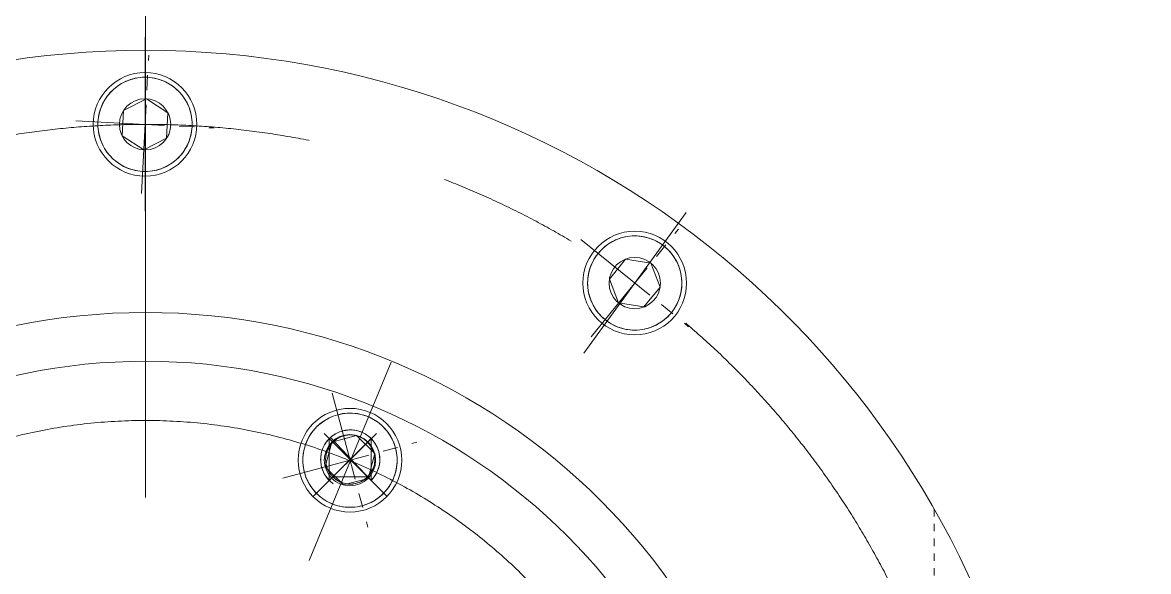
# Model space of a CAD drawing. Header units: millimetres. Extents: x 2 to 671028, y -1 to 511258.
# Drawn here: x 101247 to 105110, y 394391 to 396274 of the extents above; entities that cross this region are included whole.
import ezdxf

# ---------------------------------------------------------------- set-up
doc = ezdxf.new("R2010")
doc.units = ezdxf.units.MM
doc.header["$LTSCALE"] = 25.4
for name, pattern in [('ACAD_ISO02W100', [15, 12, -3]), ('CENTER', [50.8, 31.75, -6.35, 6.35, -6.35]), ('点画线', [18, 12, -2, 2, -2]), ('虚线', [2, 1, -1])]:
    doc.linetypes.add(name, pattern=pattern)
for name, color, linetype, lineweight in [('CAXA1', 5, 'CENTER', 5), ('中心线层', 5, 'CENTER', 5), ('细实线层', 7, 'Continuous', 5), ('虚线层', 6, 'ACAD_ISO02W100', 5)]:
    doc.layers.add(name, color=color, linetype=linetype, lineweight=lineweight)

msp = doc.modelspace()

# ---------------------------------------------------------------- linework, layer by layer
at = {"color": 7, "lineweight": 5}
for p, q in [((101572.17, 396055.68), (101565.46, 396050.53)), ((101579.15, 396060.48), (101572.17, 396055.68)), ((101586.37, 396064.9), (101579.15, 396060.48)), ((101593.8, 396068.94), (101586.37, 396064.9)), ((101601.44, 396072.58), (101593.8, 396068.94)), ((101609.26, 396075.82), (101601.44, 396072.58)), ((101617.24, 396078.64), (101609.26, 396075.82)), ((101625.36, 396081.05), (101617.24, 396078.64)), ((101633.59, 396083.02), (101625.36, 396081.05)), ((101641.91, 396084.57), (101633.59, 396083.02)), ((101650.3, 396085.67), (101641.91, 396084.57)), ((101658.74, 396086.34), (101650.3, 396085.67)), ((101667.2, 396086.56), (101658.74, 396086.34)), ((101675.66, 396086.34), (101667.2, 396086.56)), ((101684.1, 396085.67), (101675.66, 396086.34)), ((101692.49, 396084.57), (101684.1, 396085.67)), ((101700.81, 396083.02), (101692.49, 396084.57)), ((101709.04, 396081.05), (101700.81, 396083.02)), ((101717.16, 396078.64), (101709.04, 396081.05)), ((101725.14, 396075.82), (101717.16, 396078.64)), ((101732.96, 396072.58), (101725.14, 396075.82)), ((101740.6, 396068.94), (101732.96, 396072.58)), ((101748.04, 396064.9), (101740.6, 396068.94)), ((101755.25, 396060.48), (101748.04, 396064.9)), ((101762.23, 396055.68), (101755.25, 396060.48)), ((101768.94, 396050.53), (101762.23, 396055.68)), ((101536.41, 396019.91), (101531.61, 396012.94)), ((101541.56, 396026.63), (101536.41, 396019.91)), ((101547.06, 396033.07), (101541.56, 396026.63)), ((101552.88, 396039.2), (101547.06, 396033.07)), ((101559.02, 396045.03), (101552.88, 396039.2)), ((101565.46, 396050.53), (101559.02, 396045.03)), ((101775.38, 396045.03), (101768.94, 396050.53)), ((101781.52, 396039.2), (101775.38, 396045.03)), ((101787.35, 396033.07), (101781.52, 396039.2)), ((101792.84, 396026.63), (101787.35, 396033.07)), ((101798, 396019.91), (101792.84, 396026.63)), ((101802.79, 396012.94), (101798, 396019.91)), ((101516.27, 395982.82), (101513.44, 395974.85)), ((101519.51, 395990.64), (101516.27, 395982.82)), ((101523.15, 395998.28), (101519.51, 395990.64)), ((101527.19, 396005.72), (101523.15, 395998.28)), ((101531.61, 396012.94), (101527.19, 396005.72)), ((101671.81, 396012.75), (101593.41, 395972.81)), ((101671.81, 396012.75), (101745.6, 395964.83)), ((101671.81, 396012.75), (101745.6, 395964.83)), ((101807.21, 396005.72), (101802.79, 396012.94)), ((101811.25, 395998.28), (101807.21, 396005.72)), ((101814.9, 395990.64), (101811.25, 395998.28)), ((101818.13, 395982.82), (101814.9, 395990.64)), ((101820.96, 395974.85), (101818.13, 395982.82)), ((101506.42, 395941.79), (101505.75, 395933.35)), ((101507.52, 395950.18), (101506.42, 395941.79)), ((101509.06, 395958.5), (101507.52, 395950.18)), ((101511.04, 395966.73), (101509.06, 395958.5)), ((101513.44, 395974.85), (101511.04, 395966.73)), ((101588.8, 395884.94), (101593.41, 395972.81)), ((101740.99, 395876.96), (101745.6, 395964.83)), ((101823.36, 395966.73), (101820.96, 395974.85)), ((101825.34, 395958.5), (101823.36, 395966.73)), ((101826.88, 395950.18), (101825.34, 395958.5)), ((101827.99, 395941.79), (101826.88, 395950.18)), ((101828.65, 395933.35), (101827.99, 395941.79)), ((101505.75, 395933.35), (101505.53, 395924.89)), ((101505.53, 395924.89), (101505.75, 395916.43)), ((101505.75, 395933.35), (101505.75, 395933.35)), ((101505.75, 395916.43), (101506.42, 395907.99)), ((101506.42, 395907.99), (101507.52, 395899.6)), ((101826.88, 395899.6), (101827.99, 395907.99)), ((101827.99, 395907.99), (101828.65, 395916.43)), ((101828.87, 395924.89), (101828.65, 395933.35)), ((101828.65, 395916.43), (101828.87, 395924.89)), ((101828.65, 395916.43), (101828.65, 395916.43)), ((101507.52, 395899.6), (101509.06, 395891.27)), ((101509.06, 395891.27), (101511.04, 395883.04)), ((101511.04, 395883.04), (101513.44, 395874.93)), ((101513.44, 395874.93), (101516.27, 395866.95)), ((101516.27, 395866.95), (101519.51, 395859.13)), ((101662.6, 395837.02), (101588.8, 395884.94)), ((101662.6, 395837.02), (101740.99, 395876.96)), ((101814.9, 395859.13), (101818.13, 395866.95)), ((101818.13, 395866.95), (101820.96, 395874.93)), ((101820.96, 395874.93), (101823.36, 395883.04)), ((101823.36, 395883.04), (101825.34, 395891.27)), ((101825.34, 395891.27), (101826.88, 395899.6)), ((101519.51, 395859.13), (101523.15, 395851.49)), ((101523.15, 395851.49), (101527.19, 395844.05)), ((101527.19, 395844.05), (101531.61, 395836.83)), ((101531.61, 395836.83), (101536.41, 395829.86)), ((101536.41, 395829.86), (101541.56, 395823.14)), ((101541.56, 395823.14), (101547.06, 395816.71)), ((101787.35, 395816.71), (101792.84, 395823.14)), ((101792.84, 395823.14), (101798, 395829.86)), ((101798, 395829.86), (101802.79, 395836.83)), ((101802.79, 395836.83), (101807.21, 395844.05)), ((101807.21, 395844.05), (101811.25, 395851.49)), ((101811.25, 395851.49), (101814.9, 395859.13)), ((101547.06, 395816.71), (101552.88, 395810.57)), ((101552.88, 395810.57), (101559.02, 395804.74)), ((101559.02, 395804.74), (101565.46, 395799.24)), ((101565.46, 395799.24), (101572.17, 395794.09)), ((101572.17, 395794.09), (101579.15, 395789.3)), ((101579.15, 395789.3), (101586.37, 395784.88)), ((101586.37, 395784.88), (101593.8, 395780.84)), ((101740.6, 395780.84), (101748.04, 395784.88)), ((101748.04, 395784.88), (101755.25, 395789.3)), ((101755.25, 395789.3), (101762.23, 395794.09)), ((101762.23, 395794.09), (101768.94, 395799.24)), ((101768.94, 395799.24), (101775.38, 395804.74)), ((101775.38, 395804.74), (101781.52, 395810.57)), ((101781.52, 395810.57), (101787.35, 395816.71)), ((101593.8, 395780.84), (101601.44, 395777.19)), ((101601.44, 395777.19), (101609.26, 395773.95)), ((101609.26, 395773.95), (101617.24, 395771.13)), ((101617.24, 395771.13), (101625.36, 395768.72)), ((101625.36, 395768.72), (101633.59, 395766.75)), ((101633.59, 395766.75), (101641.91, 395765.21)), ((101641.91, 395765.21), (101650.3, 395764.1)), ((101650.3, 395764.1), (101658.74, 395763.44)), ((101658.74, 395763.44), (101658.74, 395763.44)), ((101658.74, 395763.44), (101667.2, 395763.22)), ((101667.2, 395763.22), (101675.66, 395763.44)), ((101675.66, 395763.44), (101684.1, 395764.1)), ((101684.1, 395764.1), (101692.49, 395765.21)), ((101692.49, 395765.21), (101700.81, 395766.75)), ((101700.81, 395766.75), (101709.04, 395768.72)), ((101709.04, 395768.72), (101717.16, 395771.13)), ((101717.16, 395771.13), (101725.14, 395773.95)), ((101725.14, 395773.95), (101732.96, 395777.19)), ((101732.96, 395777.19), (101740.6, 395780.84)), ((103259.16, 395516.02), (103252.18, 395511.22)), ((103266.38, 395520.44), (103259.16, 395516.02)), ((103273.81, 395524.48), (103266.38, 395520.44)), ((103281.45, 395528.12), (103273.81, 395524.48)), ((103289.27, 395531.36), (103281.45, 395528.12)), ((103297.25, 395534.18), (103289.27, 395531.36)), ((103305.37, 395536.59), (103297.25, 395534.18)), ((103313.6, 395538.56), (103305.37, 395536.59)), ((103321.92, 395540.11), (103313.6, 395538.56)), ((103330.31, 395541.21), (103321.92, 395540.11)), ((103338.75, 395541.88), (103330.31, 395541.21)), ((103347.21, 395542.1), (103338.75, 395541.88)), ((103355.67, 395541.88), (103347.21, 395542.1)), ((103364.11, 395541.21), (103355.67, 395541.88)), ((103372.5, 395540.11), (103364.11, 395541.21)), ((103380.82, 395538.56), (103372.5, 395540.11)), ((103389.05, 395536.59), (103380.82, 395538.56)), ((103397.17, 395534.18), (103389.05, 395536.59)), ((103405.15, 395531.36), (103397.17, 395534.18)), ((103412.97, 395528.12), (103405.15, 395531.36)), ((103420.61, 395524.48), (103412.97, 395528.12)), ((103428.05, 395520.44), (103420.61, 395524.48)), ((103435.26, 395516.02), (103428.05, 395520.44)), ((103442.24, 395511.22), (103435.26, 395516.02)), ((103216.42, 395475.45), (103211.62, 395468.48)), ((103221.57, 395482.17), (103216.42, 395475.45)), ((103227.07, 395488.61), (103221.57, 395482.17)), ((103221.57, 395482.17), (103221.57, 395482.17)), ((103232.89, 395494.75), (103227.07, 395488.61)), ((103239.03, 395500.57), (103232.89, 395494.75)), ((103245.47, 395506.07), (103239.03, 395500.57)), ((103252.18, 395511.22), (103245.47, 395506.07)), ((103448.95, 395506.07), (103442.24, 395511.22)), ((103455.39, 395500.57), (103448.95, 395506.07)), ((103461.53, 395494.75), (103455.39, 395500.57)), ((103467.36, 395488.61), (103461.53, 395494.75)), ((103472.85, 395482.17), (103467.36, 395488.61)), ((103478.01, 395475.45), (103472.85, 395482.17)), ((103482.8, 395468.48), (103478.01, 395475.45)), ((103196.28, 395438.36), (103193.45, 395430.39)), ((103199.52, 395446.18), (103196.28, 395438.36)), ((103203.16, 395453.82), (103199.52, 395446.18)), ((103207.2, 395461.26), (103203.16, 395453.82)), ((103211.62, 395468.48), (103207.2, 395461.26)), ((103260.31, 395394.19), (103315.68, 395462.57)), ((103402.58, 395448.81), (103315.68, 395462.57)), ((103402.58, 395448.81), (103434.12, 395366.66)), ((103402.58, 395448.81), (103434.12, 395366.66)), ((103487.22, 395461.26), (103482.8, 395468.48)), ((103491.26, 395453.82), (103487.22, 395461.26)), ((103494.91, 395446.18), (103491.26, 395453.82)), ((103498.14, 395438.36), (103494.91, 395446.18)), ((103500.97, 395430.39), (103498.14, 395438.36)), ((103187.53, 395405.72), (103186.43, 395397.33)), ((103189.07, 395414.04), (103187.53, 395405.72)), ((103191.05, 395422.27), (103189.07, 395414.04)), ((103193.45, 395430.39), (103191.05, 395422.27)), ((103503.37, 395422.27), (103500.97, 395430.39)), ((103505.35, 395414.04), (103503.37, 395422.27)), ((103506.89, 395405.72), (103505.35, 395414.04)), ((103508, 395397.33), (103506.89, 395405.72)), ((103185.76, 395388.89), (103185.54, 395380.43)), ((103185.54, 395380.43), (103185.76, 395371.97)), ((103186.43, 395397.33), (103185.76, 395388.89)), ((103185.76, 395371.97), (103186.43, 395363.53)), ((103186.43, 395363.53), (103187.53, 395355.14)), ((103291.84, 395312.05), (103260.31, 395394.19)), ((103378.74, 395298.28), (103434.12, 395366.66)), ((103506.89, 395355.14), (103508, 395363.53)), ((103508.66, 395388.89), (103508, 395397.33)), ((103508, 395363.53), (103508.66, 395371.97)), ((103508.88, 395380.43), (103508.66, 395388.89)), ((103508.66, 395371.97), (103508.88, 395380.43)), ((103187.53, 395355.14), (103189.07, 395346.81)), ((103189.07, 395346.81), (103191.05, 395338.58)), ((103191.05, 395338.58), (103193.45, 395330.47)), ((103193.45, 395330.47), (103196.28, 395322.49)), ((103196.28, 395322.49), (103199.52, 395314.67)), ((103494.91, 395314.67), (103498.14, 395322.49)), ((103498.14, 395322.49), (103500.97, 395330.47)), ((103500.97, 395330.47), (103503.37, 395338.58)), ((103503.37, 395338.58), (103505.35, 395346.81)), ((103505.35, 395346.81), (103506.89, 395355.14)), ((103199.52, 395314.67), (103203.16, 395307.03)), ((103203.16, 395307.03), (103207.2, 395299.59)), ((103207.2, 395299.59), (103211.62, 395292.37)), ((103211.62, 395292.37), (103216.42, 395285.4)), ((103216.42, 395285.4), (103221.57, 395278.68)), ((103291.84, 395312.05), (103378.74, 395298.28)), ((103472.85, 395278.68), (103478.01, 395285.4)), ((103478.01, 395285.4), (103482.8, 395292.37)), ((103482.8, 395292.37), (103487.22, 395299.59)), ((103487.22, 395299.59), (103491.26, 395307.03)), ((103491.26, 395307.03), (103494.91, 395314.67)), ((103221.57, 395278.68), (103227.07, 395272.25)), ((103227.07, 395272.25), (103232.89, 395266.11)), ((103232.89, 395266.11), (103239.03, 395260.28)), ((103239.03, 395260.28), (103245.47, 395254.78)), ((103245.47, 395254.78), (103245.47, 395254.78)), ((103245.47, 395254.78), (103252.18, 395249.63)), ((103252.18, 395249.63), (103259.16, 395244.84)), ((103259.16, 395244.84), (103266.38, 395240.42)), ((103428.05, 395240.42), (103435.26, 395244.84)), ((103435.26, 395244.84), (103442.24, 395249.63)), ((103442.24, 395249.63), (103448.95, 395254.78)), ((103448.95, 395254.78), (103455.39, 395260.28)), ((103455.39, 395260.28), (103461.53, 395266.11)), ((103461.53, 395266.11), (103467.36, 395272.25)), ((103467.36, 395272.25), (103472.85, 395278.68)), ((103472.85, 395278.68), (103472.85, 395278.68)), ((103266.38, 395240.42), (103273.81, 395236.38)), ((103273.81, 395236.38), (103281.45, 395232.73)), ((103281.45, 395232.73), (103289.27, 395229.49)), ((103289.27, 395229.49), (103297.25, 395226.67)), ((103297.25, 395226.67), (103305.37, 395224.26)), ((103305.37, 395224.26), (103313.6, 395222.29)), ((103313.6, 395222.29), (103321.92, 395220.75)), ((103321.92, 395220.75), (103330.31, 395219.64)), ((103330.31, 395219.64), (103338.75, 395218.98)), ((103338.75, 395218.98), (103347.21, 395218.76)), ((103347.21, 395218.76), (103355.67, 395218.98)), ((103355.67, 395218.98), (103364.11, 395219.64)), ((103364.11, 395219.64), (103372.5, 395220.75)), ((103372.5, 395220.75), (103380.82, 395222.29)), ((103380.82, 395222.29), (103389.05, 395224.26)), ((103389.05, 395224.26), (103397.17, 395226.67)), ((103397.17, 395226.67), (103405.15, 395229.49)), ((103405.15, 395229.49), (103412.97, 395232.73)), ((103412.97, 395232.73), (103420.61, 395236.38)), ((103420.61, 395236.38), (103428.05, 395240.42)), ((102268.48, 394898.21), (102262.05, 394892.71)), ((102275.2, 394903.36), (102268.48, 394898.21)), ((102282.17, 394908.15), (102275.2, 394903.36)), ((102289.39, 394912.58), (102282.17, 394908.15)), ((102296.83, 394916.61), (102289.39, 394912.58)), ((102304.47, 394920.26), (102296.83, 394916.61)), ((102312.29, 394923.5), (102304.47, 394920.26)), ((102320.27, 394926.32), (102312.29, 394923.5)), ((102328.38, 394928.73), (102320.27, 394926.32)), ((102336.61, 394930.7), (102328.38, 394928.73)), ((102328.38, 394928.73), (102328.38, 394928.73)), ((102344.94, 394932.25), (102336.61, 394930.7)), ((102353.33, 394933.35), (102344.94, 394932.25)), ((102361.77, 394934.01), (102353.33, 394933.35)), ((102370.23, 394934.24), (102361.77, 394934.01)), ((102378.69, 394934.01), (102370.23, 394934.24)), ((102387.13, 394933.35), (102378.69, 394934.01)), ((102395.52, 394932.25), (102387.13, 394933.35)), ((102403.84, 394930.7), (102395.52, 394932.25)), ((102412.07, 394928.73), (102403.84, 394930.7)), ((102420.19, 394926.32), (102412.07, 394928.73)), ((102428.16, 394923.5), (102420.19, 394926.32)), ((102435.98, 394920.26), (102428.16, 394923.5)), ((102443.62, 394916.61), (102435.98, 394920.26)), ((102451.06, 394912.58), (102443.62, 394916.61)), ((102458.28, 394908.15), (102451.06, 394912.58)), ((102465.26, 394903.36), (102458.28, 394908.15)), ((102471.97, 394898.21), (102465.26, 394903.36)), ((102478.41, 394892.71), (102471.97, 394898.21)), ((102234.64, 394860.62), (102230.22, 394853.4)), ((102239.43, 394867.59), (102234.64, 394860.62)), ((102244.59, 394874.31), (102239.43, 394867.59)), ((102250.08, 394880.74), (102244.59, 394874.31)), ((102255.91, 394886.88), (102250.08, 394880.74)), ((102262.05, 394892.71), (102255.91, 394886.88)), ((102308.01, 394834.78), (102393, 394857.55)), ((102315.84, 394860.07), (102311.46, 394857.06)), ((102320.38, 394862.85), (102315.84, 394860.07)), ((102325.05, 394865.39), (102320.38, 394862.85)), ((102329.85, 394867.68), (102325.05, 394865.39)), ((102334.77, 394869.72), (102329.85, 394867.68)), ((102339.78, 394871.49), (102334.77, 394869.72)), ((102344.88, 394873), (102339.78, 394871.49)), ((102350.06, 394874.24), (102344.88, 394873)), ((102355.29, 394875.21), (102350.06, 394874.24)), ((102360.56, 394875.91), (102355.29, 394875.21)), ((102365.86, 394876.32), (102360.56, 394875.91)), ((102371.18, 394876.46), (102365.86, 394876.32)), ((102376.5, 394876.32), (102371.18, 394876.46)), ((102381.8, 394875.91), (102376.5, 394876.32)), ((102387.07, 394875.21), (102381.8, 394875.91)), ((102392.3, 394874.24), (102387.07, 394875.21)), ((102397.48, 394873), (102392.3, 394874.24)), ((102455.22, 394795.34), (102393, 394857.55)), ((102402.58, 394871.49), (102397.48, 394873)), ((102407.59, 394869.72), (102402.58, 394871.49)), ((102412.5, 394867.68), (102407.59, 394869.72)), ((102417.3, 394865.39), (102412.5, 394867.68)), ((102421.98, 394862.85), (102417.3, 394865.39)), ((102426.51, 394860.07), (102421.98, 394862.85)), ((102430.9, 394857.06), (102426.51, 394860.07)), ((102484.55, 394886.88), (102478.41, 394892.71)), ((102490.37, 394880.74), (102484.55, 394886.88)), ((102495.87, 394874.31), (102490.37, 394880.74)), ((102501.02, 394867.59), (102495.87, 394874.31)), ((102505.82, 394860.62), (102501.02, 394867.59)), ((102510.24, 394853.4), (102505.82, 394860.62)), ((102216.47, 394822.52), (102214.07, 394814.41)), ((102219.29, 394830.5), (102216.47, 394822.52)), ((102222.53, 394838.32), (102219.29, 394830.5)), ((102226.18, 394845.96), (102222.53, 394838.32)), ((102230.22, 394853.4), (102226.18, 394845.96)), ((102280.65, 394820.99), (102278.36, 394816.19)), ((102283.19, 394825.66), (102280.65, 394820.99)), ((102285.97, 394830.2), (102283.19, 394825.66)), ((102285.24, 394749.79), (102308.01, 394834.78)), ((102288.98, 394834.58), (102285.97, 394830.2)), ((102292.22, 394838.8), (102288.98, 394834.58)), ((102295.68, 394842.85), (102292.22, 394838.8)), ((102299.34, 394846.71), (102295.68, 394842.85)), ((102299.34, 394703.02), (102299.34, 394846.71)), ((102299.34, 394703.02), (102443.02, 394846.71)), ((102307.24, 394853.82), (102303.2, 394850.37)), ((102303.2, 394850.37), (102443.02, 394703.02)), ((102311.46, 394857.06), (102307.24, 394853.82)), ((102435.12, 394853.82), (102430.9, 394857.06)), ((102439.16, 394850.37), (102435.12, 394853.82)), ((102443.02, 394846.71), (102439.16, 394850.37)), ((102446.68, 394842.85), (102443.02, 394846.71)), ((102443.02, 394846.71), (102443.02, 394703.02)), ((102450.14, 394838.8), (102446.68, 394842.85)), ((102453.38, 394834.58), (102450.14, 394838.8)), ((102456.39, 394830.2), (102453.38, 394834.58)), ((102459.17, 394825.66), (102456.39, 394830.2)), ((102461.71, 394820.99), (102459.17, 394825.66)), ((102464, 394816.19), (102461.71, 394820.99)), ((102514.28, 394845.96), (102510.24, 394853.4)), ((102517.92, 394838.32), (102514.28, 394845.96)), ((102521.16, 394830.5), (102517.92, 394838.32)), ((102523.99, 394822.52), (102521.16, 394830.5)), ((102526.39, 394814.41), (102523.99, 394822.52)), ((102208.78, 394781.03), (102208.56, 394772.56)), ((102209.44, 394789.46), (102208.78, 394781.03)), ((102210.55, 394797.86), (102209.44, 394789.46)), ((102212.09, 394806.18), (102210.55, 394797.86)), ((102214.07, 394814.41), (102212.09, 394806.18)), ((102269.72, 394780.18), (102269.58, 394774.86)), ((102270.14, 394785.48), (102269.72, 394780.18)), ((102270.83, 394790.76), (102270.14, 394785.48)), ((102271.8, 394795.99), (102270.83, 394790.76)), ((102273.04, 394801.16), (102271.8, 394795.99)), ((102274.55, 394806.26), (102273.04, 394801.16)), ((102276.33, 394811.27), (102274.55, 394806.26)), ((102278.36, 394816.19), (102276.33, 394811.27)), ((102455.22, 394795.34), (102432.44, 394710.35)), ((102455.22, 394795.34), (102432.44, 394710.35)), ((102466.03, 394811.27), (102464, 394816.19)), ((102467.81, 394806.26), (102466.03, 394811.27)), ((102469.32, 394801.16), (102467.81, 394806.26)), ((102470.56, 394795.99), (102469.32, 394801.16)), ((102471.53, 394790.76), (102470.56, 394795.99)), ((102472.22, 394785.48), (102471.53, 394790.76)), ((102472.64, 394780.18), (102472.22, 394785.48)), ((102472.78, 394774.86), (102472.64, 394780.18)), ((102528.37, 394806.18), (102526.39, 394814.41)), ((102529.91, 394797.86), (102528.37, 394806.18)), ((102531.01, 394789.46), (102529.91, 394797.86)), ((102531.68, 394781.03), (102531.01, 394789.46)), ((102531.9, 394772.56), (102531.68, 394781.03)), ((102208.56, 394772.56), (102208.78, 394764.1)), ((102208.78, 394764.1), (102209.44, 394755.67)), ((102209.44, 394755.67), (102210.55, 394747.27)), ((102210.55, 394747.27), (102212.09, 394738.95)), ((102269.58, 394774.86), (102269.72, 394769.55)), ((102269.72, 394769.55), (102270.14, 394764.24)), ((102270.14, 394764.24), (102270.83, 394758.97)), ((102270.83, 394758.97), (102271.8, 394753.74)), ((102271.8, 394753.74), (102273.04, 394748.57)), ((102273.04, 394748.57), (102274.55, 394743.47)), ((102274.55, 394743.47), (102276.33, 394738.45)), ((102285.24, 394749.79), (102347.45, 394687.57)), ((102466.03, 394738.45), (102467.81, 394743.47)), ((102467.81, 394743.47), (102469.32, 394748.57)), ((102469.32, 394748.57), (102470.56, 394753.74)), ((102470.56, 394753.74), (102471.53, 394758.97)), ((102471.53, 394758.97), (102472.22, 394764.24)), ((102472.22, 394764.24), (102472.64, 394769.55)), ((102472.64, 394769.55), (102472.78, 394774.86)), ((102528.37, 394738.95), (102529.91, 394747.27)), ((102529.91, 394747.27), (102531.01, 394755.67)), ((102531.01, 394755.67), (102531.68, 394764.1)), ((102531.68, 394764.1), (102531.9, 394772.56)), ((102212.09, 394738.95), (102214.07, 394730.72)), ((102214.07, 394730.72), (102214.07, 394730.72)), ((102214.07, 394730.72), (102216.47, 394722.61)), ((102216.47, 394722.61), (102219.29, 394714.63)), ((102219.29, 394714.63), (102222.53, 394706.81)), ((102222.53, 394706.81), (102226.18, 394699.17)), ((102276.33, 394738.45), (102278.36, 394733.54)), ((102278.36, 394733.54), (102280.65, 394728.74)), ((102280.65, 394728.74), (102283.19, 394724.06)), ((102283.19, 394724.06), (102285.97, 394719.53)), ((102285.97, 394719.53), (102288.98, 394715.14)), ((102288.98, 394715.14), (102292.22, 394710.92)), ((102292.22, 394710.92), (102295.68, 394706.88)), ((102295.68, 394706.88), (102299.34, 394703.02)), ((102311.49, 394715.17), (102299.34, 394703.02)), ((102430.87, 394715.17), (102311.49, 394715.17)), ((102311.49, 394715.17), (102314.69, 394712.13)), ((102430.87, 394715.17), (102311.49, 394715.17)), ((102314.69, 394712.13), (102318.06, 394709.26)), ((102318.06, 394709.26), (102321.56, 394706.57)), ((102321.56, 394706.57), (102325.2, 394704.07)), ((102325.2, 394704.07), (102328.97, 394701.76)), ((102347.45, 394687.57), (102432.44, 394710.35)), ((102413.39, 394701.76), (102417.15, 394704.07)), ((102417.15, 394704.07), (102420.8, 394706.57)), ((102420.8, 394706.57), (102424.3, 394709.26)), ((102424.3, 394709.26), (102427.66, 394712.13)), ((102427.66, 394712.13), (102430.87, 394715.17)), ((102443.02, 394703.02), (102430.87, 394715.17)), ((102443.02, 394703.02), (102446.68, 394706.88)), ((102446.68, 394706.88), (102450.14, 394710.92)), ((102450.14, 394710.92), (102453.38, 394715.14)), ((102453.38, 394715.14), (102456.39, 394719.53)), ((102456.39, 394719.53), (102459.17, 394724.06)), ((102459.17, 394724.06), (102461.71, 394728.74)), ((102461.71, 394728.74), (102464, 394733.54)), ((102464, 394733.54), (102466.03, 394738.45)), ((102514.28, 394699.17), (102517.92, 394706.81)), ((102517.92, 394706.81), (102521.16, 394714.63)), ((102521.16, 394714.63), (102523.99, 394722.61)), ((102523.99, 394722.61), (102526.39, 394730.72)), ((102526.39, 394730.72), (102528.37, 394738.95)), ((102226.18, 394699.17), (102230.22, 394691.73)), ((102230.22, 394691.73), (102234.64, 394684.51)), ((102234.64, 394684.51), (102239.43, 394677.54)), ((102239.43, 394677.54), (102244.59, 394670.82)), ((102244.59, 394670.82), (102250.08, 394664.39)), ((102250.08, 394664.39), (102255.91, 394658.25)), ((102328.97, 394701.76), (102332.86, 394699.65)), ((102332.86, 394699.65), (102336.84, 394697.75)), ((102336.84, 394697.75), (102340.93, 394696.06)), ((102340.93, 394696.06), (102345.09, 394694.58)), ((102345.09, 394694.58), (102349.33, 394693.32)), ((102349.33, 394693.32), (102353.63, 394692.29)), ((102353.63, 394692.29), (102357.97, 394691.49)), ((102357.97, 394691.49), (102362.36, 394690.91)), ((102362.36, 394690.91), (102366.76, 394690.56)), ((102366.76, 394690.56), (102371.18, 394690.45)), ((102371.18, 394690.45), (102375.6, 394690.56)), ((102375.6, 394690.56), (102380, 394690.91)), ((102380, 394690.91), (102384.38, 394691.49)), ((102384.38, 394691.49), (102388.73, 394692.29)), ((102388.73, 394692.29), (102393.03, 394693.32)), ((102393.03, 394693.32), (102397.26, 394694.58)), ((102397.26, 394694.58), (102401.43, 394696.06)), ((102401.43, 394696.06), (102405.51, 394697.75)), ((102405.51, 394697.75), (102409.5, 394699.65)), ((102409.5, 394699.65), (102413.39, 394701.76)), ((102484.55, 394658.25), (102490.37, 394664.39)), ((102490.37, 394664.39), (102495.87, 394670.82)), ((102495.87, 394670.82), (102501.02, 394677.54)), ((102501.02, 394677.54), (102505.82, 394684.51)), ((102505.82, 394684.51), (102510.24, 394691.73)), ((102510.24, 394691.73), (102514.28, 394699.17)), ((102255.91, 394658.25), (102262.05, 394652.42)), ((102262.05, 394652.42), (102268.48, 394646.92)), ((102268.48, 394646.92), (102275.2, 394641.77)), ((102275.2, 394641.77), (102282.17, 394636.98)), ((102282.17, 394636.98), (102289.39, 394632.55)), ((102289.39, 394632.55), (102296.83, 394628.51)), ((102296.83, 394628.51), (102304.47, 394624.87)), ((102435.98, 394624.87), (102443.62, 394628.51)), ((102443.62, 394628.51), (102451.06, 394632.55)), ((102451.06, 394632.55), (102458.28, 394636.98)), ((102458.28, 394636.98), (102465.26, 394641.77)), ((102465.26, 394641.77), (102471.97, 394646.92)), ((102471.97, 394646.92), (102478.41, 394652.42)), ((102478.41, 394652.42), (102484.55, 394658.25)), ((102304.47, 394624.87), (102312.29, 394621.63)), ((102312.29, 394621.63), (102320.27, 394618.81)), ((102320.27, 394618.81), (102328.38, 394616.4)), ((102328.38, 394616.4), (102336.61, 394614.43)), ((102336.61, 394614.43), (102344.94, 394612.88)), ((102344.94, 394612.88), (102353.33, 394611.78)), ((102353.33, 394611.78), (102361.77, 394611.12)), ((102361.77, 394611.12), (102370.23, 394610.89)), ((102370.23, 394610.89), (102378.69, 394611.12)), ((102378.69, 394611.12), (102387.13, 394611.78)), ((102387.13, 394611.78), (102395.52, 394612.88)), ((102395.52, 394612.88), (102403.84, 394614.43)), ((102403.84, 394614.43), (102412.07, 394616.4)), ((102412.07, 394616.4), (102420.19, 394618.81)), ((102412.07, 394616.4), (102412.07, 394616.4)), ((102420.19, 394618.81), (102428.16, 394621.63)), ((102428.16, 394621.63), (102435.98, 394624.87))]:
    msp.add_line(p, q, dxfattribs=at)
for centre, radius in [((101669.37, 393069.67), 9811.04), ((101669.37, 393069.67), 4931.97), ((101667.2, 395924.89), 177.8), ((101667.2, 395924.89), 87.99), ((103347.21, 395380.43), 177.8), ((103347.21, 395380.43), 87.99), ((101669.37, 393069.67), 2209.8), ((101669.37, 393067.39), 2044.7), ((102370.23, 394772.56), 177.8), ((102370.23, 394772.56), 87.99), ((102371.18, 394774.86), 84.41)]:
    msp.add_circle(centre, radius, dxfattribs=at)
for centre, radius, start, end in [((101675.99, 399420.56), 14795.5, 301.355793, 238.585014), ((101662.52, 399420.56), 13868.4, 303.508424, 236.55604), ((101669.37, 393070.56), 7366, 148.668749, 31.333257), ((101669.37, 393067.39), 3111.5, 288.81915, 164.85414), ((101667.2, 395924.89), 161.67, 87, 267), ((101667.2, 395924.89), 161.67, 267, 87), ((103347.21, 395380.43), 161.67, 51, 231), ((103347.21, 395380.43), 161.67, 231, 51), ((102370.23, 394772.56), 161.67, 15, 195), ((102370.23, 394772.56), 161.67, 195, 15)]:
    msp.add_arc(centre, radius, start, end, dxfattribs=at)
msp.add_open_spline([(112198.54, 409943.18), (111307.25, 410897.4), (109271.06, 412607.28), (105648.39, 414323.43), (101648.95, 415013.23), (97577.24, 414596.34), (93714.41, 413143.87), (90329.11, 410718.76), (87667.7, 407468.21), (85926.41, 403609.88), (85198.88, 399395.79), (85693.17, 395116.68), (87239.87, 391073.05), (89811.1, 387548.46), (93226.13, 384790.06), (97266.86, 383002.31), (101660.41, 382303.54), (106112, 382788.56), (110316.2, 384409.21), (113975.45, 387087.71), (116841.92, 390638.1), (118700.96, 394836.93), (119165.43, 397877.96), (119207.73, 399400.36)], degree=3, knots=[0, 0, 0, 0, 6187.6660257, 12450.3554582, 18783.7763803, 25175.5539804, 31622.0656792, 38124.7135948, 44683.2378582, 51298.5509218, 57973.8707278, 64697.0192939, 71462.7486572, 78273.5017955, 85129.2788968, 92030.0801453, 98977.2858434, 105969.7011519, 113006.6229991, 120087.9511857, 127214.4959448, 134386.4928487, 141603.6632662, 141603.6632662, 141603.6632662, 141603.6632662], dxfattribs=at)
at = {"layer": 'CAXA1', "linetype": 'CENTER', "lineweight": 5, "ltscale": 3}
for p, q in [((101669.26, 412548.11), (101669.26, 383448.89)), ((101667.2, 395627.53), (101667.2, 396224.48)), ((103172.43, 395139.86), (103523.31, 395622.8)), ((102229.78, 394427.99), (102511.89, 395109.07))]:
    msp.add_line(p, q, dxfattribs=at)
for centre, radius in [((101675.99, 399420.56), 14351), ((101675.99, 399420.56), 13716), ((101669.37, 393067.39), 2857.5), ((101669.37, 393067.39), 1841.5)]:
    msp.add_circle(centre, radius, dxfattribs=at)
msp.add_arc((101669.37, 393070.56), 6921.5, 148.669255, 31.33338, dxfattribs=at)
at = {"layer": '中心线层', "color": 7, "linetype": '点画线', "lineweight": 5}
for p, q in [((101654.75, 395687.34), (101679.65, 396162.43)), ((101429.66, 395937.34), (101904.75, 395912.44)), ((103197.51, 395195.57), (103496.91, 395565.29)), ((103162.35, 395530.12), (103532.07, 395230.73)), ((102308.66, 395002.33), (102431.79, 394542.8)), ((102245.46, 394649.14), (102496.9, 394900.59)), ((102496.9, 394649.14), (102245.46, 394900.59)), ((102140.46, 394711), (102599.99, 394834.13))]:
    msp.add_line(p, q, dxfattribs=at)
at = {"layer": '细实线层', "color": 7, "lineweight": 5}
msp.add_arc((102371.18, 394774.86), 101.6, 315, 235, dxfattribs=at)
at = {"layer": '虚线层', "color": 7, "linetype": '虚线', "lineweight": 5}
msp.add_line((104374.36, 394605.07), (104374.36, 393273.72), dxfattribs=at)

doc.saveas('drawing.dxf')
